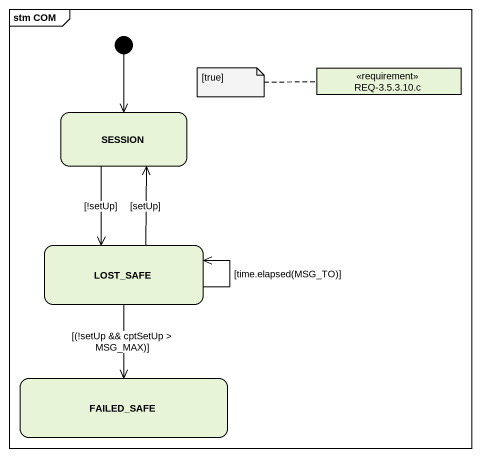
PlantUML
@startuml
mainframe stm COM
hide empty description
state "REQ-3.5.3.10.c" as REQ_3_5_3_10_c <<requirement>>
state SESSION
state LOST_SAFE
state FAILED_SAFE
[*] --> SESSION
SESSION --> LOST_SAFE : [!setUp]
LOST_SAFE -up-> SESSION : [setUp]
LOST_SAFE --> LOST_SAFE : [time.elapsed(MSG_TO)]
LOST_SAFE --> FAILED_SAFE : [(!setUp && cptSetUp > MSG_MAX)]
note left of REQ_3_5_3_10_c : [true]
@enduml
